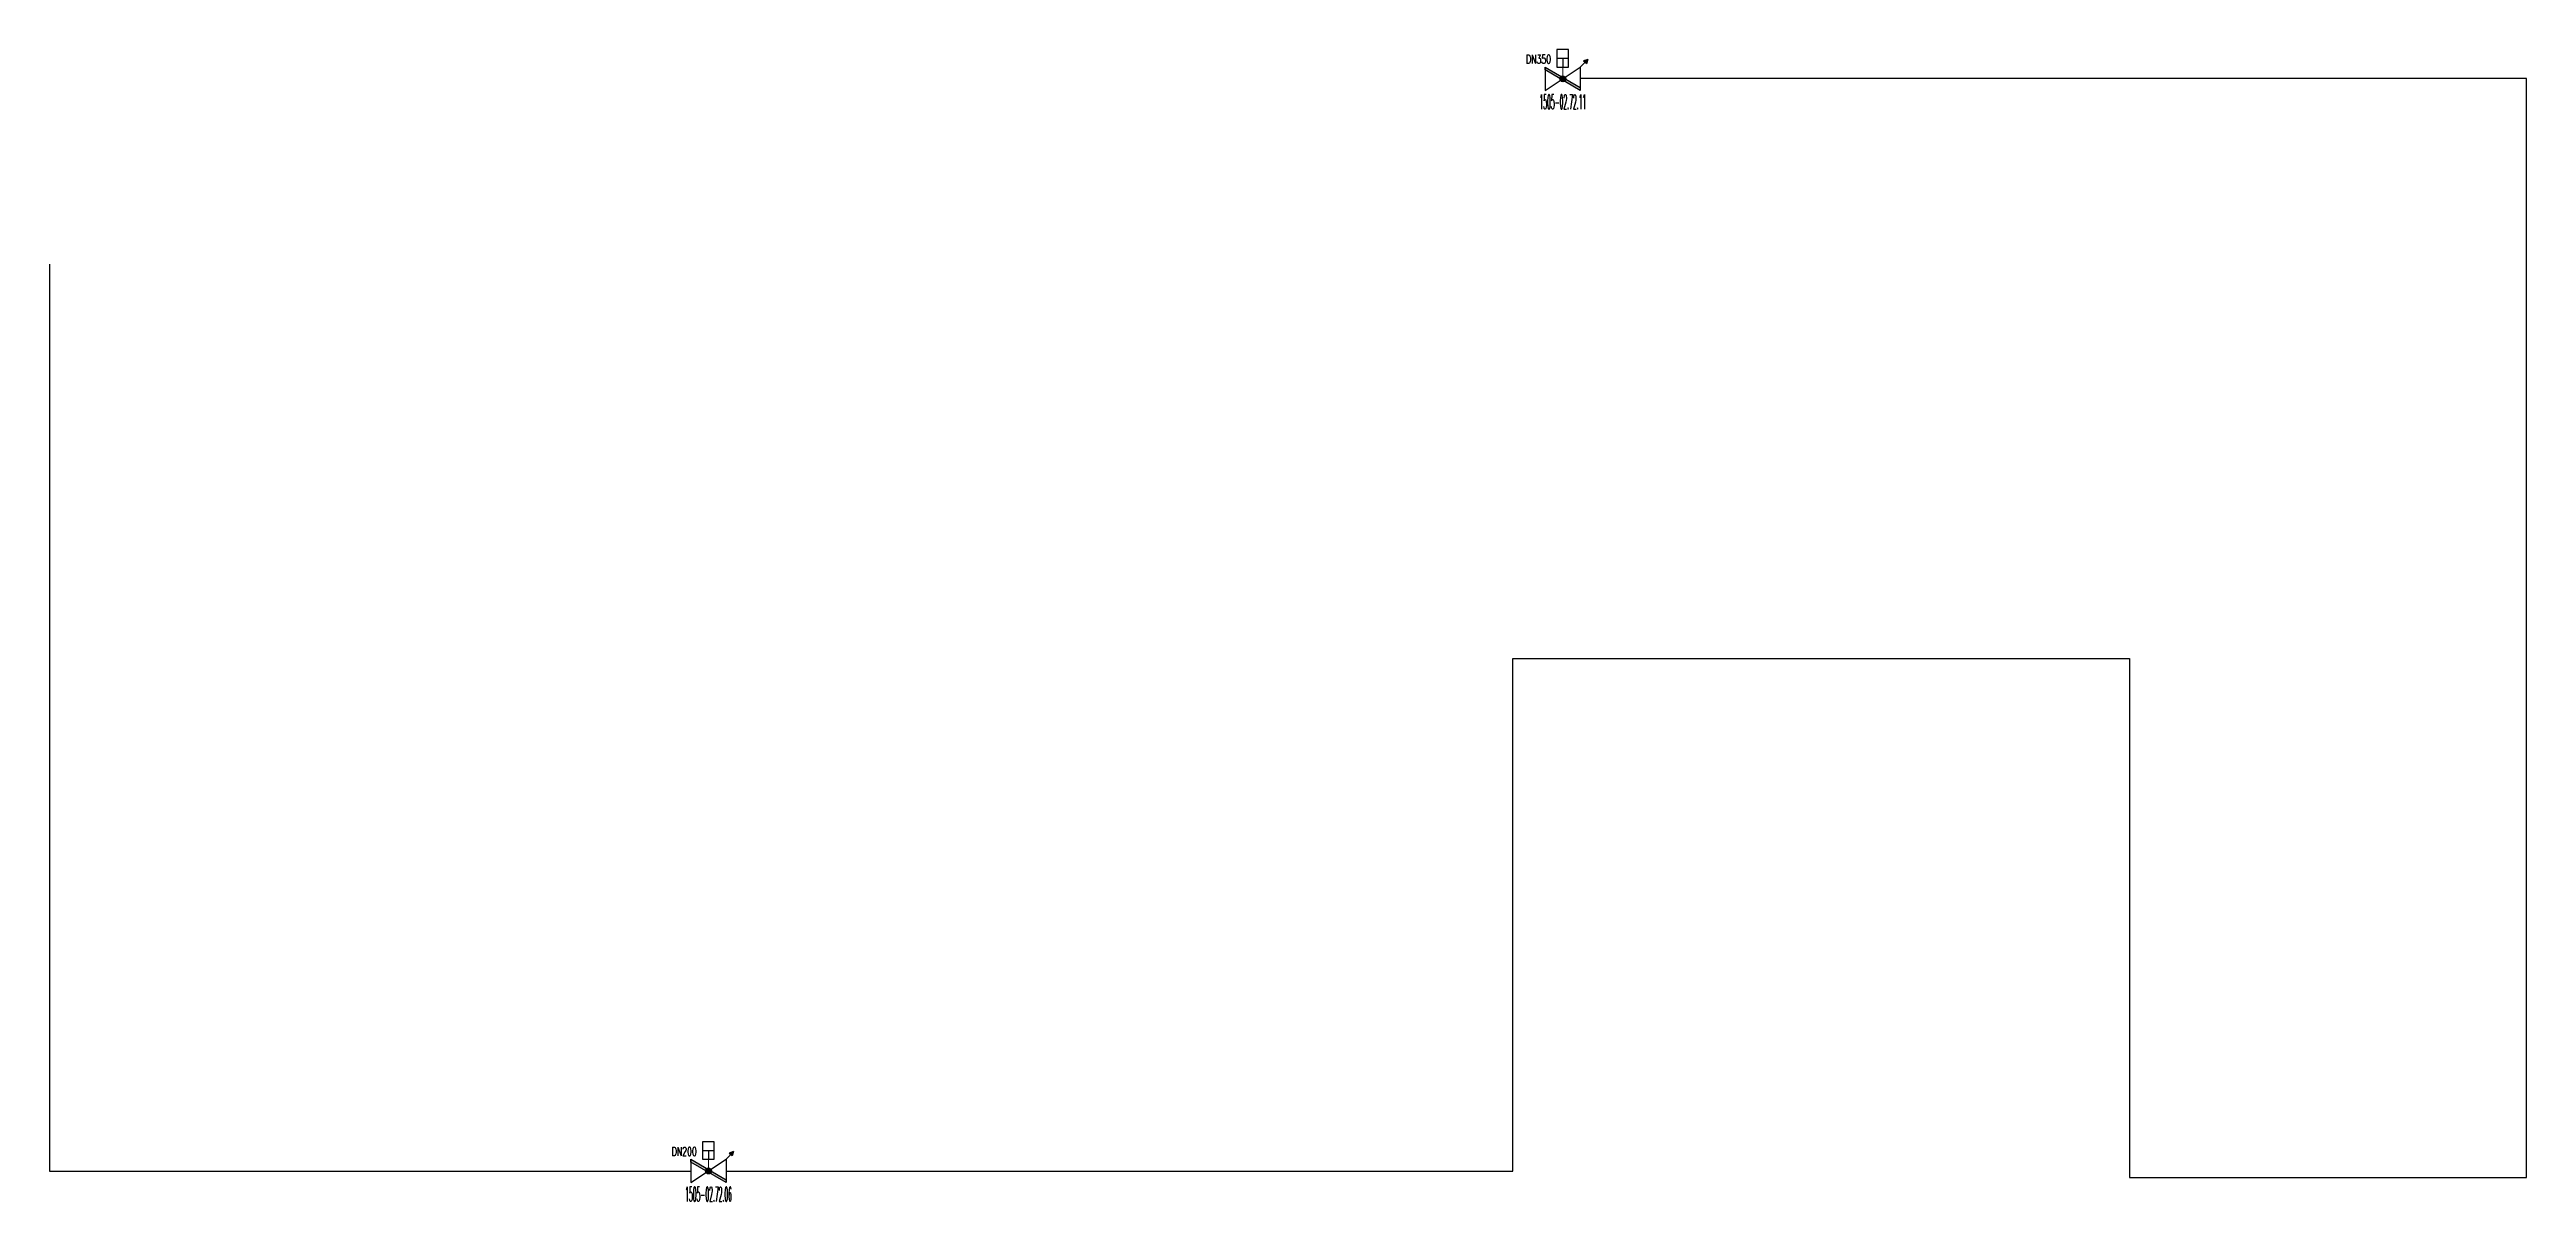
# Model space of a CAD drawing. Extents: x 9 to 433, y -238 to -41.
import ezdxf
from ezdxf.enums import TextEntityAlignment as Align

# ---------------------------------------------------------------- set-up
doc = ezdxf.new("R2010")
doc.units = 0
doc.header["$LTSCALE"] = 10
doc.layers.add('000-TX1', color=1, linetype='Continuous')
doc.layers.add('ARMATURE', color=1, linetype='Continuous', lineweight=15)
doc.styles.add('MMC-TX2', font='romans.shx')

# ---------------------------------------------------------------- blocks, each defined once
blk = doc.blocks.new('BU310PN_F_MMC')
blk.add_hatch(color=256).paths.add_polyline_path([(0, 2), (6, -1.5), (6, -2), (0, 1.5)])
h = blk.add_hatch(color=256)
edge = h.paths.add_edge_path()
edge.add_arc((3, -0.01), 0.5, 0, 360)
h = blk.add_hatch(color=256)
h.dxf.hatch_style = 1
h.paths.add_polyline_path([(7.31, 3.31), (6.57, 3.06), (6.82, 2.82), (7.06, 2.57)])
for p, q in [((2, 3.5), (4, 3.5)), ((3, 3.5), (3, 2)), ((6, 2), (6.82, 2.82)), ((7.31, 3.31), (6.57, 3.06)), ((6.57, 3.06), (6.82, 2.82)), ((6.82, 2.82), (7.06, 2.57)), ((7.31, 3.31), (7.06, 2.57))]:
    blk.add_line(p, q)
for points in [[(2, 2), (4, 2), (4, 5), (2, 5)], [(0, 2), (6, -1.5), (6, -2), (0, 1.5)]]:
    blk.add_lwpolyline(points, close=True)
blk.add_lwpolyline([(0, 2), (0, -2), (6, 2), (6, -2)])
at = {"const_width": 0.2}
blk.add_lwpolyline([(3, 0), (3, 2)], dxfattribs=at)
blk.add_circle((3, -0.01), 0.5)
at = {"layer": '000-TX1', "style": 'MMC-TX2', "width": 0.75}
blk.add_attdef('SIZE', text='', height=1.5, dxfattribs=at).set_placement((1, 3.34), align=Align.MIDDLE_RIGHT)
at = {"layer": '000-TX1', "style": 'MMC-TX2', "width": 0.457143}
blk.add_attdef('ITEMNR.', text='', height=2.5, rotation=360, dxfattribs=at).set_placement((-0.99, -5.24), (7.01, -5.24), align=Align.FIT)
at = {"layer": '000-TX1', "style": 'MMC-TX2', "flags": 1}
for tag, p in [('PRODUCT_NR', (-1, -10.2)), ('DESCRIPTION.', (-1, -13.16)), ('TYPE', (-1, -16.17)), ('RATING', (-1, -19.17)), ('DRILL', (-1, -22.17)), ('HOUSING', (-1, -25.17)), ('TRIM', (-1, -28.17)), ('STEM', (-1, -31.17)), ('SEAT', (-1, -34.17)), ('CTRL', (-1, -37.17)), ('CERT', (-1, -40.17)), ('REMARKS', (-1, -43.17)), ('REV', (-1, -46.17)), ('TAG', (-1, -49.17)), ('FONT/SIGN', (-1, -52.17)), ('DO', (-1, -55.84)), ('DI', (-1, -58.84)), ('AO', (-0.79, -61.28)), ('AI', (-0.79, -64.28)), ('BUS', (-1, -66.95))]:
    blk.add_attdef(tag, p, '', height=1.5, dxfattribs=at)

msp = doc.modelspace()

# ---------------------------------------------------------------- linework, layer by layer
for p, q in [((433.13, -45.51), (271.15, -45.51)), ((433.13, -233.81), (433.13, -45.51)), ((9.01, -77.31), (9.01, -232.72)), ((259.58, -232.72), (259.58, -144.9)), ((259.58, -144.9), (365.15, -144.9)), ((365.15, -144.9), (365.15, -233.81)), ((9.01, -232.72), (118.71, -232.72)), ((124.84, -232.73), (259.58, -232.72)), ((365.15, -233.81), (433.13, -233.81))]:
    msp.add_line(p, q)

# ---------------------------------------------------------------- block references
at = {"layer": 'ARMATURE'}
ref = msp.add_blockref('BU310PN_F_MMC', (265.12, -45.56), dxfattribs=at)
ref.add_attrib('ITEMNR.', '1505-02.72.11', dxfattribs={"layer": '000-TX1', "height": 2.5, "rotation": 360, "style": 'MMC-TX2', "width": 0.283544}).set_placement((264.13, -50.79), (272.13, -50.79), align=Align.FIT)
ref.add_attrib('SIZE', 'DN350', dxfattribs={"layer": '000-TX1', "height": 1.5, "style": 'MMC-TX2', "width": 0.65}).set_placement((266.12, -42.22), align=Align.MIDDLE_RIGHT)
ref = msp.add_blockref('BU310PN_F_MMC', (118.84, -232.7), dxfattribs=at)
ref.add_attrib('ITEMNR.', '1505-02.72.06', dxfattribs={"layer": '000-TX1', "height": 2.5, "rotation": 360, "style": 'MMC-TX2', "width": 0.276543}).set_placement((117.85, -237.94), (125.85, -237.94), align=Align.FIT)
ref.add_attrib('SIZE', 'DN200', dxfattribs={"layer": '000-TX1', "height": 1.5, "style": 'MMC-TX2', "width": 0.65}).set_placement((119.84, -229.36), align=Align.MIDDLE_RIGHT)

doc.saveas('drawing.dxf')
